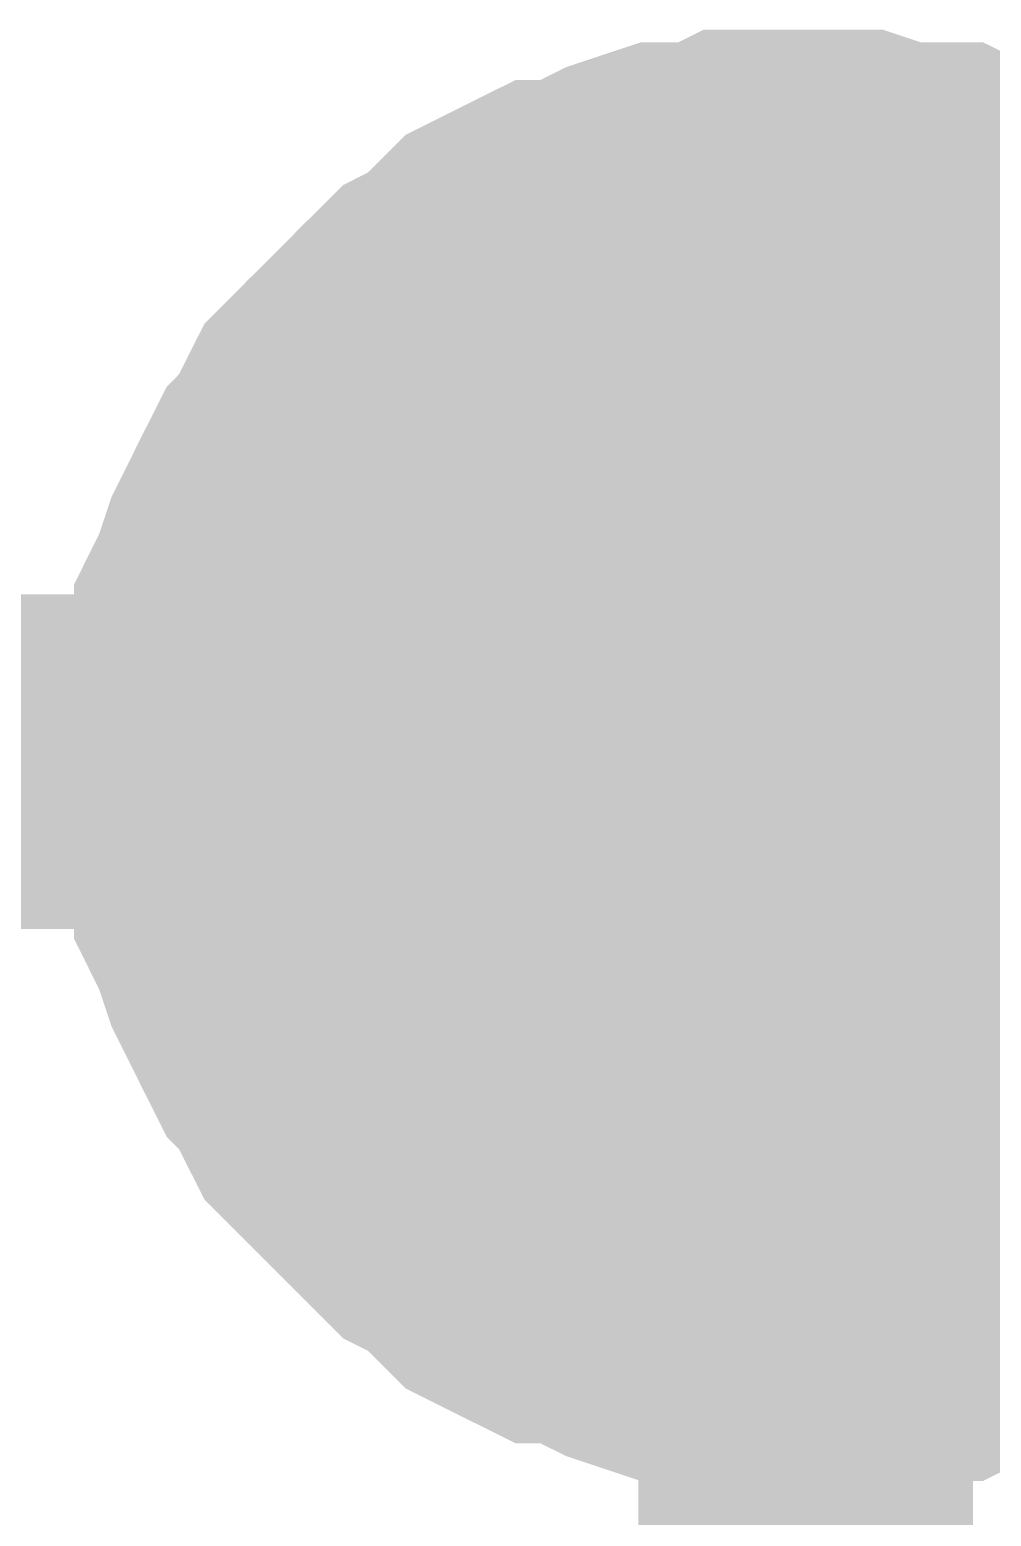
# Model space of a CAD drawing. Header units: inches. Extents: x 0 to 432, y 0 to 280.
# Drawn here: x 154.256 to 155.117, y 207.594 to 208.925 of the extents above; entities that cross this region are included whole.
import ezdxf

# ---------------------------------------------------------------- set-up
doc = ezdxf.new("R2010")
doc.units = ezdxf.units.IN
doc.layers.add('Sheet', color=255, linetype='Continuous')

msp = doc.modelspace()

# ---------------------------------------------------------------- linework, layer by layer
at = {"layer": 'Sheet'}
for points in [[(154.4341, 208.2698, 0.2997, 0.2997, 0), (154.4341, 208.2923, 0.2997, 0.2997, 0), (154.4341, 208.3259, 0.2997, 0.2997, 0), (154.4453, 208.3484, 0.2997, 0.2997, 0), (154.4453, 208.3709, 0.2997, 0.2997, 0), (154.4453, 208.3933, 0.2997, 0.2997, 0), (154.4565, 208.4158, 0.2997, 0.2997, 0), (154.4678, 208.4495, 0.2997, 0.2997, 0), (154.479, 208.4719, 0.2997, 0.2997, 0), (154.4902, 208.4944, 0.2997, 0.2997, 0), (154.5015, 208.5168, 0.2997, 0.2997, 0), (154.5127, 208.5281, 0.2997, 0.2997, 0), (154.5239, 208.5505, 0.2997, 0.2997, 0), (154.5352, 208.573, 0.2997, 0.2997, 0), (154.5576, 208.5955, 0.2997, 0.2997, 0), (154.5689, 208.6067, 0.2997, 0.2997, 0), (154.5913, 208.6291, 0.2997, 0.2997, 0), (154.6025, 208.6404, 0.2997, 0.2997, 0), (154.625, 208.6628, 0.2997, 0.2997, 0), (154.6475, 208.6741, 0.2997, 0.2997, 0), (154.6587, 208.6853, 0.2997, 0.2997, 0), (154.6812, 208.7078, 0.2997, 0.2997, 0), (154.7036, 208.719, 0.2997, 0.2997, 0), (154.7261, 208.7302, 0.2997, 0.2997, 0), (154.7485, 208.7302, 0.2997, 0.2997, 0), (154.771, 208.7414, 0.2997, 0.2997, 0), (154.7935, 208.7527, 0.2997, 0.2997, 0), (154.8272, 208.7639, 0.2997, 0.2997, 0), (154.8496, 208.7639, 0.2997, 0.2997, 0), (154.8721, 208.7639, 0.2997, 0.2997, 0), (154.8945, 208.7751, 0.2997, 0.2997, 0), (154.9282, 208.7751, 0.2997, 0.2997, 0), (154.9507, 208.7751, 0.2997, 0.2997, 0)], [(154.4341, 208.2698, 0.2997, 0.2997, 0), (154.4341, 208.2923, 0.2997, 0.2997, 0), (154.4341, 208.3259, 0.2997, 0.2997, 0), (154.4453, 208.3484, 0.2997, 0.2997, 0), (154.4453, 208.3709, 0.2997, 0.2997, 0), (154.4453, 208.3933, 0.2997, 0.2997, 0), (154.4565, 208.4158, 0.2997, 0.2997, 0), (154.4678, 208.4495, 0.2997, 0.2997, 0), (154.479, 208.4719, 0.2997, 0.2997, 0), (154.4902, 208.4944, 0.2997, 0.2997, 0), (154.5015, 208.5168, 0.2997, 0.2997, 0), (154.5127, 208.5281, 0.2997, 0.2997, 0), (154.5239, 208.5505, 0.2997, 0.2997, 0), (154.5352, 208.573, 0.2997, 0.2997, 0), (154.5576, 208.5955, 0.2997, 0.2997, 0), (154.5689, 208.6067, 0.2997, 0.2997, 0), (154.5913, 208.6291, 0.2997, 0.2997, 0), (154.6025, 208.6404, 0.2997, 0.2997, 0), (154.625, 208.6628, 0.2997, 0.2997, 0), (154.6475, 208.6741, 0.2997, 0.2997, 0), (154.6587, 208.6853, 0.2997, 0.2997, 0), (154.6812, 208.7078, 0.2997, 0.2997, 0), (154.7036, 208.719, 0.2997, 0.2997, 0), (154.7261, 208.7302, 0.2997, 0.2997, 0), (154.7485, 208.7302, 0.2997, 0.2997, 0), (154.771, 208.7414, 0.2997, 0.2997, 0), (154.7935, 208.7527, 0.2997, 0.2997, 0), (154.8272, 208.7639, 0.2997, 0.2997, 0), (154.8496, 208.7639, 0.2997, 0.2997, 0), (154.8721, 208.7639, 0.2997, 0.2997, 0), (154.8945, 208.7751, 0.2997, 0.2997, 0), (154.9282, 208.7751, 0.2997, 0.2997, 0), (154.9507, 208.7751, 0.2997, 0.2997, 0)], [(154.4341, 208.2698, 0.2997, 0.2997, 0), (154.4341, 208.2923, 0.2997, 0.2997, 0), (154.4341, 208.3259, 0.2997, 0.2997, 0), (154.4453, 208.3484, 0.2997, 0.2997, 0), (154.4453, 208.3709, 0.2997, 0.2997, 0), (154.4453, 208.3933, 0.2997, 0.2997, 0), (154.4565, 208.4158, 0.2997, 0.2997, 0), (154.4678, 208.4495, 0.2997, 0.2997, 0), (154.479, 208.4719, 0.2997, 0.2997, 0), (154.4902, 208.4944, 0.2997, 0.2997, 0), (154.5015, 208.5168, 0.2997, 0.2997, 0), (154.5127, 208.5281, 0.2997, 0.2997, 0), (154.5239, 208.5505, 0.2997, 0.2997, 0), (154.5352, 208.573, 0.2997, 0.2997, 0), (154.5576, 208.5955, 0.2997, 0.2997, 0), (154.5689, 208.6067, 0.2997, 0.2997, 0), (154.5913, 208.6291, 0.2997, 0.2997, 0), (154.6025, 208.6404, 0.2997, 0.2997, 0), (154.625, 208.6628, 0.2997, 0.2997, 0), (154.6475, 208.6741, 0.2997, 0.2997, 0), (154.6587, 208.6853, 0.2997, 0.2997, 0), (154.6812, 208.7078, 0.2997, 0.2997, 0), (154.7036, 208.719, 0.2997, 0.2997, 0), (154.7261, 208.7302, 0.2997, 0.2997, 0), (154.7485, 208.7302, 0.2997, 0.2997, 0), (154.771, 208.7414, 0.2997, 0.2997, 0), (154.7935, 208.7527, 0.2997, 0.2997, 0), (154.8272, 208.7639, 0.2997, 0.2997, 0), (154.8496, 208.7639, 0.2997, 0.2997, 0), (154.8721, 208.7639, 0.2997, 0.2997, 0), (154.8945, 208.7751, 0.2997, 0.2997, 0), (154.9282, 208.7751, 0.2997, 0.2997, 0), (154.9507, 208.7751, 0.2997, 0.2997, 0)], [(154.4341, 208.2698, 0.2997, 0.2997, 0), (154.4341, 208.2923, 0.2997, 0.2997, 0), (154.4341, 208.3259, 0.2997, 0.2997, 0), (154.4453, 208.3484, 0.2997, 0.2997, 0), (154.4453, 208.3709, 0.2997, 0.2997, 0), (154.4453, 208.3933, 0.2997, 0.2997, 0), (154.4565, 208.4158, 0.2997, 0.2997, 0), (154.4678, 208.4495, 0.2997, 0.2997, 0), (154.479, 208.4719, 0.2997, 0.2997, 0), (154.4902, 208.4944, 0.2997, 0.2997, 0), (154.5015, 208.5168, 0.2997, 0.2997, 0), (154.5127, 208.5281, 0.2997, 0.2997, 0), (154.5239, 208.5505, 0.2997, 0.2997, 0), (154.5352, 208.573, 0.2997, 0.2997, 0), (154.5576, 208.5955, 0.2997, 0.2997, 0), (154.5689, 208.6067, 0.2997, 0.2997, 0), (154.5913, 208.6291, 0.2997, 0.2997, 0), (154.6025, 208.6404, 0.2997, 0.2997, 0), (154.625, 208.6628, 0.2997, 0.2997, 0), (154.6475, 208.6741, 0.2997, 0.2997, 0), (154.6587, 208.6853, 0.2997, 0.2997, 0), (154.6812, 208.7078, 0.2997, 0.2997, 0), (154.7036, 208.719, 0.2997, 0.2997, 0), (154.7261, 208.7302, 0.2997, 0.2997, 0), (154.7485, 208.7302, 0.2997, 0.2997, 0), (154.771, 208.7414, 0.2997, 0.2997, 0), (154.7935, 208.7527, 0.2997, 0.2997, 0), (154.8272, 208.7639, 0.2997, 0.2997, 0), (154.8496, 208.7639, 0.2997, 0.2997, 0), (154.8721, 208.7639, 0.2997, 0.2997, 0), (154.8945, 208.7751, 0.2997, 0.2997, 0), (154.9282, 208.7751, 0.2997, 0.2997, 0), (154.9507, 208.7751, 0.2997, 0.2997, 0)], [(154.9507, 208.7751, 0.2997, 0.2997, 0), (154.9507, 208.7751, 0.2997, 0.2997, 0)], [(154.9507, 208.7751, 0.2997, 0.2997, 0), (154.9732, 208.7751, 0.2997, 0.2997, 0), (154.9956, 208.7751, 0.2997, 0.2997, 0), (155.0293, 208.7639, 0.2997, 0.2997, 0), (155.0518, 208.7639, 0.2997, 0.2997, 0), (155.0742, 208.7639, 0.2997, 0.2997, 0), (155.0967, 208.7527, 0.2997, 0.2997, 0), (155.1192, 208.7414, 0.2997, 0.2997, 0), (155.1416, 208.7302, 0.2997, 0.2997, 0), (155.1641, 208.7302, 0.2997, 0.2997, 0), (155.1865, 208.719, 0.2997, 0.2997, 0), (155.209, 208.7078, 0.2997, 0.2997, 0), (155.2315, 208.6853, 0.2997, 0.2997, 0), (155.2539, 208.6741, 0.2997, 0.2997, 0), (155.2652, 208.6628, 0.2997, 0.2997, 0), (155.2876, 208.6404, 0.2997, 0.2997, 0)], [(154.9507, 208.7751, 0.2997, 0.2997, 0), (154.9507, 208.7751, 0.2997, 0.2997, 0)], [(154.9507, 208.7751, 0.2997, 0.2997, 0), (154.9732, 208.7751, 0.2997, 0.2997, 0), (154.9956, 208.7751, 0.2997, 0.2997, 0), (155.0293, 208.7639, 0.2997, 0.2997, 0), (155.0518, 208.7639, 0.2997, 0.2997, 0), (155.0742, 208.7639, 0.2997, 0.2997, 0), (155.0967, 208.7527, 0.2997, 0.2997, 0), (155.1192, 208.7414, 0.2997, 0.2997, 0), (155.1416, 208.7302, 0.2997, 0.2997, 0), (155.1641, 208.7302, 0.2997, 0.2997, 0), (155.1865, 208.719, 0.2997, 0.2997, 0), (155.209, 208.7078, 0.2997, 0.2997, 0), (155.2315, 208.6853, 0.2997, 0.2997, 0), (155.2539, 208.6741, 0.2997, 0.2997, 0), (155.2652, 208.6628, 0.2997, 0.2997, 0), (155.2876, 208.6404, 0.2997, 0.2997, 0)], [(154.9507, 208.7751, 0.2997, 0.2997, 0), (154.9507, 208.7751, 0.2997, 0.2997, 0)], [(154.9507, 208.7751, 0.2997, 0.2997, 0), (154.9732, 208.7751, 0.2997, 0.2997, 0), (154.9956, 208.7751, 0.2997, 0.2997, 0), (155.0293, 208.7639, 0.2997, 0.2997, 0), (155.0518, 208.7639, 0.2997, 0.2997, 0), (155.0742, 208.7639, 0.2997, 0.2997, 0), (155.0967, 208.7527, 0.2997, 0.2997, 0), (155.1192, 208.7414, 0.2997, 0.2997, 0), (155.1416, 208.7302, 0.2997, 0.2997, 0), (155.1641, 208.7302, 0.2997, 0.2997, 0), (155.1865, 208.719, 0.2997, 0.2997, 0), (155.209, 208.7078, 0.2997, 0.2997, 0), (155.2315, 208.6853, 0.2997, 0.2997, 0), (155.2539, 208.6741, 0.2997, 0.2997, 0), (155.2652, 208.6628, 0.2997, 0.2997, 0), (155.2876, 208.6404, 0.2997, 0.2997, 0)], [(154.9507, 208.7751, 0.2997, 0.2997, 0), (154.9507, 208.7751, 0.2997, 0.2997, 0)], [(154.9507, 208.7751, 0.2997, 0.2997, 0), (154.9732, 208.7751, 0.2997, 0.2997, 0), (154.9956, 208.7751, 0.2997, 0.2997, 0), (155.0293, 208.7639, 0.2997, 0.2997, 0), (155.0518, 208.7639, 0.2997, 0.2997, 0), (155.0742, 208.7639, 0.2997, 0.2997, 0), (155.0967, 208.7527, 0.2997, 0.2997, 0), (155.1192, 208.7414, 0.2997, 0.2997, 0), (155.1416, 208.7302, 0.2997, 0.2997, 0), (155.1641, 208.7302, 0.2997, 0.2997, 0), (155.1865, 208.719, 0.2997, 0.2997, 0), (155.209, 208.7078, 0.2997, 0.2997, 0), (155.2315, 208.6853, 0.2997, 0.2997, 0), (155.2539, 208.6741, 0.2997, 0.2997, 0), (155.2652, 208.6628, 0.2997, 0.2997, 0), (155.2876, 208.6404, 0.2997, 0.2997, 0)], [(154.4341, 208.2698, 0.0991, 0.0991, 0), (154.4341, 208.2923, 0.0991, 0.0991, 0), (154.4341, 208.3259, 0.0991, 0.0991, 0), (154.4453, 208.3484, 0.0991, 0.0991, 0), (154.4453, 208.3709, 0.0991, 0.0991, 0), (154.4453, 208.3933, 0.0991, 0.0991, 0), (154.4565, 208.4158, 0.0991, 0.0991, 0), (154.4678, 208.4495, 0.0991, 0.0991, 0), (154.479, 208.4719, 0.0991, 0.0991, 0), (154.4902, 208.4944, 0.0991, 0.0991, 0), (154.5015, 208.5168, 0.0991, 0.0991, 0), (154.5127, 208.5281, 0.0991, 0.0991, 0), (154.5239, 208.5505, 0.0991, 0.0991, 0), (154.5352, 208.573, 0.0991, 0.0991, 0), (154.5576, 208.5955, 0.0991, 0.0991, 0), (154.5689, 208.6067, 0.0991, 0.0991, 0), (154.5913, 208.6291, 0.0991, 0.0991, 0), (154.6025, 208.6404, 0.0991, 0.0991, 0), (154.625, 208.6628, 0.0991, 0.0991, 0), (154.6475, 208.6741, 0.0991, 0.0991, 0), (154.6587, 208.6853, 0.0991, 0.0991, 0), (154.6812, 208.7078, 0.0991, 0.0991, 0), (154.7036, 208.719, 0.0991, 0.0991, 0), (154.7261, 208.7302, 0.0991, 0.0991, 0), (154.7485, 208.7302, 0.0991, 0.0991, 0), (154.771, 208.7414, 0.0991, 0.0991, 0), (154.7935, 208.7527, 0.0991, 0.0991, 0), (154.8272, 208.7639, 0.0991, 0.0991, 0), (154.8496, 208.7639, 0.0991, 0.0991, 0), (154.8721, 208.7639, 0.0991, 0.0991, 0), (154.8945, 208.7751, 0.0991, 0.0991, 0), (154.9282, 208.7751, 0.0991, 0.0991, 0), (154.9507, 208.7751, 0.0991, 0.0991, 0)], [(154.4341, 208.2698, 0.0991, 0.0991, 0), (154.4341, 208.2923, 0.0991, 0.0991, 0), (154.4341, 208.3259, 0.0991, 0.0991, 0), (154.4453, 208.3484, 0.0991, 0.0991, 0), (154.4453, 208.3709, 0.0991, 0.0991, 0), (154.4453, 208.3933, 0.0991, 0.0991, 0), (154.4565, 208.4158, 0.0991, 0.0991, 0), (154.4678, 208.4495, 0.0991, 0.0991, 0), (154.479, 208.4719, 0.0991, 0.0991, 0), (154.4902, 208.4944, 0.0991, 0.0991, 0), (154.5015, 208.5168, 0.0991, 0.0991, 0), (154.5127, 208.5281, 0.0991, 0.0991, 0), (154.5239, 208.5505, 0.0991, 0.0991, 0), (154.5352, 208.573, 0.0991, 0.0991, 0), (154.5576, 208.5955, 0.0991, 0.0991, 0), (154.5689, 208.6067, 0.0991, 0.0991, 0), (154.5913, 208.6291, 0.0991, 0.0991, 0), (154.6025, 208.6404, 0.0991, 0.0991, 0), (154.625, 208.6628, 0.0991, 0.0991, 0), (154.6475, 208.6741, 0.0991, 0.0991, 0), (154.6587, 208.6853, 0.0991, 0.0991, 0), (154.6812, 208.7078, 0.0991, 0.0991, 0), (154.7036, 208.719, 0.0991, 0.0991, 0), (154.7261, 208.7302, 0.0991, 0.0991, 0), (154.7485, 208.7302, 0.0991, 0.0991, 0), (154.771, 208.7414, 0.0991, 0.0991, 0), (154.7935, 208.7527, 0.0991, 0.0991, 0), (154.8272, 208.7639, 0.0991, 0.0991, 0), (154.8496, 208.7639, 0.0991, 0.0991, 0), (154.8721, 208.7639, 0.0991, 0.0991, 0), (154.8945, 208.7751, 0.0991, 0.0991, 0), (154.9282, 208.7751, 0.0991, 0.0991, 0), (154.9507, 208.7751, 0.0991, 0.0991, 0)], [(154.4341, 208.2698, 0.0991, 0.0991, 0), (154.4341, 208.2923, 0.0991, 0.0991, 0), (154.4341, 208.3259, 0.0991, 0.0991, 0), (154.4453, 208.3484, 0.0991, 0.0991, 0), (154.4453, 208.3709, 0.0991, 0.0991, 0), (154.4453, 208.3933, 0.0991, 0.0991, 0), (154.4565, 208.4158, 0.0991, 0.0991, 0), (154.4678, 208.4495, 0.0991, 0.0991, 0), (154.479, 208.4719, 0.0991, 0.0991, 0), (154.4902, 208.4944, 0.0991, 0.0991, 0), (154.5015, 208.5168, 0.0991, 0.0991, 0), (154.5127, 208.5281, 0.0991, 0.0991, 0), (154.5239, 208.5505, 0.0991, 0.0991, 0), (154.5352, 208.573, 0.0991, 0.0991, 0), (154.5576, 208.5955, 0.0991, 0.0991, 0), (154.5689, 208.6067, 0.0991, 0.0991, 0), (154.5913, 208.6291, 0.0991, 0.0991, 0), (154.6025, 208.6404, 0.0991, 0.0991, 0), (154.625, 208.6628, 0.0991, 0.0991, 0), (154.6475, 208.6741, 0.0991, 0.0991, 0), (154.6587, 208.6853, 0.0991, 0.0991, 0), (154.6812, 208.7078, 0.0991, 0.0991, 0), (154.7036, 208.719, 0.0991, 0.0991, 0), (154.7261, 208.7302, 0.0991, 0.0991, 0), (154.7485, 208.7302, 0.0991, 0.0991, 0), (154.771, 208.7414, 0.0991, 0.0991, 0), (154.7935, 208.7527, 0.0991, 0.0991, 0), (154.8272, 208.7639, 0.0991, 0.0991, 0), (154.8496, 208.7639, 0.0991, 0.0991, 0), (154.8721, 208.7639, 0.0991, 0.0991, 0), (154.8945, 208.7751, 0.0991, 0.0991, 0), (154.9282, 208.7751, 0.0991, 0.0991, 0), (154.9507, 208.7751, 0.0991, 0.0991, 0)], [(154.4341, 208.2698, 0.0991, 0.0991, 0), (154.4341, 208.2923, 0.0991, 0.0991, 0), (154.4341, 208.3259, 0.0991, 0.0991, 0), (154.4453, 208.3484, 0.0991, 0.0991, 0), (154.4453, 208.3709, 0.0991, 0.0991, 0), (154.4453, 208.3933, 0.0991, 0.0991, 0), (154.4565, 208.4158, 0.0991, 0.0991, 0), (154.4678, 208.4495, 0.0991, 0.0991, 0), (154.479, 208.4719, 0.0991, 0.0991, 0), (154.4902, 208.4944, 0.0991, 0.0991, 0), (154.5015, 208.5168, 0.0991, 0.0991, 0), (154.5127, 208.5281, 0.0991, 0.0991, 0), (154.5239, 208.5505, 0.0991, 0.0991, 0), (154.5352, 208.573, 0.0991, 0.0991, 0), (154.5576, 208.5955, 0.0991, 0.0991, 0), (154.5689, 208.6067, 0.0991, 0.0991, 0), (154.5913, 208.6291, 0.0991, 0.0991, 0), (154.6025, 208.6404, 0.0991, 0.0991, 0), (154.625, 208.6628, 0.0991, 0.0991, 0), (154.6475, 208.6741, 0.0991, 0.0991, 0), (154.6587, 208.6853, 0.0991, 0.0991, 0), (154.6812, 208.7078, 0.0991, 0.0991, 0), (154.7036, 208.719, 0.0991, 0.0991, 0), (154.7261, 208.7302, 0.0991, 0.0991, 0), (154.7485, 208.7302, 0.0991, 0.0991, 0), (154.771, 208.7414, 0.0991, 0.0991, 0), (154.7935, 208.7527, 0.0991, 0.0991, 0), (154.8272, 208.7639, 0.0991, 0.0991, 0), (154.8496, 208.7639, 0.0991, 0.0991, 0), (154.8721, 208.7639, 0.0991, 0.0991, 0), (154.8945, 208.7751, 0.0991, 0.0991, 0), (154.9282, 208.7751, 0.0991, 0.0991, 0), (154.9507, 208.7751, 0.0991, 0.0991, 0)], [(154.9507, 208.7751, 0.0991, 0.0991, 0), (154.9507, 208.7751, 0.0991, 0.0991, 0)], [(154.9507, 208.7751, 0.0991, 0.0991, 0), (154.9732, 208.7751, 0.0991, 0.0991, 0), (154.9956, 208.7751, 0.0991, 0.0991, 0), (155.0293, 208.7639, 0.0991, 0.0991, 0), (155.0518, 208.7639, 0.0991, 0.0991, 0), (155.0742, 208.7639, 0.0991, 0.0991, 0), (155.0967, 208.7527, 0.0991, 0.0991, 0), (155.1192, 208.7414, 0.0991, 0.0991, 0), (155.1416, 208.7302, 0.0991, 0.0991, 0), (155.1641, 208.7302, 0.0991, 0.0991, 0), (155.1865, 208.719, 0.0991, 0.0991, 0)], [(154.9507, 208.7751, 0.0991, 0.0991, 0), (154.9507, 208.7751, 0.0991, 0.0991, 0)], [(154.9507, 208.7751, 0.0991, 0.0991, 0), (154.9732, 208.7751, 0.0991, 0.0991, 0), (154.9956, 208.7751, 0.0991, 0.0991, 0), (155.0293, 208.7639, 0.0991, 0.0991, 0), (155.0518, 208.7639, 0.0991, 0.0991, 0), (155.0742, 208.7639, 0.0991, 0.0991, 0), (155.0967, 208.7527, 0.0991, 0.0991, 0), (155.1192, 208.7414, 0.0991, 0.0991, 0), (155.1416, 208.7302, 0.0991, 0.0991, 0), (155.1641, 208.7302, 0.0991, 0.0991, 0), (155.1865, 208.719, 0.0991, 0.0991, 0)], [(154.9507, 208.7751, 0.0991, 0.0991, 0), (154.9507, 208.7751, 0.0991, 0.0991, 0)], [(154.9507, 208.7751, 0.0991, 0.0991, 0), (154.9732, 208.7751, 0.0991, 0.0991, 0), (154.9956, 208.7751, 0.0991, 0.0991, 0), (155.0293, 208.7639, 0.0991, 0.0991, 0), (155.0518, 208.7639, 0.0991, 0.0991, 0), (155.0742, 208.7639, 0.0991, 0.0991, 0), (155.0967, 208.7527, 0.0991, 0.0991, 0), (155.1192, 208.7414, 0.0991, 0.0991, 0), (155.1416, 208.7302, 0.0991, 0.0991, 0), (155.1641, 208.7302, 0.0991, 0.0991, 0), (155.1865, 208.719, 0.0991, 0.0991, 0)], [(154.9507, 208.7751, 0.0991, 0.0991, 0), (154.9507, 208.7751, 0.0991, 0.0991, 0)], [(154.9507, 208.7751, 0.0991, 0.0991, 0), (154.9732, 208.7751, 0.0991, 0.0991, 0), (154.9956, 208.7751, 0.0991, 0.0991, 0), (155.0293, 208.7639, 0.0991, 0.0991, 0), (155.0518, 208.7639, 0.0991, 0.0991, 0), (155.0742, 208.7639, 0.0991, 0.0991, 0), (155.0967, 208.7527, 0.0991, 0.0991, 0), (155.1192, 208.7414, 0.0991, 0.0991, 0), (155.1416, 208.7302, 0.0991, 0.0991, 0), (155.1641, 208.7302, 0.0991, 0.0991, 0), (155.1865, 208.719, 0.0991, 0.0991, 0)], [(96.5283, 208.2698, 0.2997, 0.2997, 0), (111.7685, 208.2698, 0.2997, 0.2997, 0), (154.9507, 208.2698, 0.2997, 0.2997, 0), (167.6415, 208.2698, 0.2997, 0.2997, 0), (248.9296, 208.2698, 0.2997, 0.2997, 0), (297.1882, 208.2698, 0.2997, 0.2997, 0), (297.1882, 193.0308, 0.2997, 0.2997, 0)], [(154.9507, 207.7644, 0.2997, 0.2997, 0), (154.9282, 207.7644, 0.2997, 0.2997, 0), (154.8945, 207.7644, 0.2997, 0.2997, 0), (154.8721, 207.7757, 0.2997, 0.2997, 0), (154.8496, 207.7757, 0.2997, 0.2997, 0), (154.8272, 207.7757, 0.2997, 0.2997, 0), (154.7935, 207.7869, 0.2997, 0.2997, 0), (154.771, 207.7981, 0.2997, 0.2997, 0), (154.7485, 207.8094, 0.2997, 0.2997, 0), (154.7261, 207.8094, 0.2997, 0.2997, 0), (154.7036, 207.8206, 0.2997, 0.2997, 0), (154.6812, 207.8318, 0.2997, 0.2997, 0), (154.6587, 207.8543, 0.2997, 0.2997, 0), (154.6475, 207.8655, 0.2997, 0.2997, 0), (154.625, 207.8767, 0.2997, 0.2997, 0), (154.6025, 207.8992, 0.2997, 0.2997, 0), (154.5913, 207.9104, 0.2997, 0.2997, 0), (154.5689, 207.9329, 0.2997, 0.2997, 0), (154.5576, 207.9441, 0.2997, 0.2997, 0), (154.5352, 207.9666, 0.2997, 0.2997, 0), (154.5239, 207.989, 0.2997, 0.2997, 0), (154.5127, 208.0115, 0.2997, 0.2997, 0), (154.5015, 208.0227, 0.2997, 0.2997, 0), (154.4902, 208.0452, 0.2997, 0.2997, 0), (154.479, 208.0677, 0.2997, 0.2997, 0), (154.4678, 208.0901, 0.2997, 0.2997, 0), (154.4565, 208.1238, 0.2997, 0.2997, 0), (154.4453, 208.1463, 0.2997, 0.2997, 0), (154.4453, 208.1687, 0.2997, 0.2997, 0), (154.4453, 208.1912, 0.2997, 0.2997, 0), (154.4341, 208.2136, 0.2997, 0.2997, 0), (154.4341, 208.2473, 0.2997, 0.2997, 0), (154.4341, 208.2698, 0.2997, 0.2997, 0)], [(154.4341, 208.2698, 0.2997, 0.2997, 0), (154.4341, 208.2698, 0.2997, 0.2997, 0)], [(154.9507, 207.7644, 0.2997, 0.2997, 0), (154.9282, 207.7644, 0.2997, 0.2997, 0), (154.8945, 207.7644, 0.2997, 0.2997, 0), (154.8721, 207.7757, 0.2997, 0.2997, 0), (154.8496, 207.7757, 0.2997, 0.2997, 0), (154.8272, 207.7757, 0.2997, 0.2997, 0), (154.7935, 207.7869, 0.2997, 0.2997, 0), (154.771, 207.7981, 0.2997, 0.2997, 0), (154.7485, 207.8094, 0.2997, 0.2997, 0), (154.7261, 207.8094, 0.2997, 0.2997, 0), (154.7036, 207.8206, 0.2997, 0.2997, 0), (154.6812, 207.8318, 0.2997, 0.2997, 0), (154.6587, 207.8543, 0.2997, 0.2997, 0), (154.6475, 207.8655, 0.2997, 0.2997, 0), (154.625, 207.8767, 0.2997, 0.2997, 0), (154.6025, 207.8992, 0.2997, 0.2997, 0), (154.5913, 207.9104, 0.2997, 0.2997, 0), (154.5689, 207.9329, 0.2997, 0.2997, 0), (154.5576, 207.9441, 0.2997, 0.2997, 0), (154.5352, 207.9666, 0.2997, 0.2997, 0), (154.5239, 207.989, 0.2997, 0.2997, 0), (154.5127, 208.0115, 0.2997, 0.2997, 0), (154.5015, 208.0227, 0.2997, 0.2997, 0), (154.4902, 208.0452, 0.2997, 0.2997, 0), (154.479, 208.0677, 0.2997, 0.2997, 0), (154.4678, 208.0901, 0.2997, 0.2997, 0), (154.4565, 208.1238, 0.2997, 0.2997, 0), (154.4453, 208.1463, 0.2997, 0.2997, 0), (154.4453, 208.1687, 0.2997, 0.2997, 0), (154.4453, 208.1912, 0.2997, 0.2997, 0), (154.4341, 208.2136, 0.2997, 0.2997, 0), (154.4341, 208.2473, 0.2997, 0.2997, 0), (154.4341, 208.2698, 0.2997, 0.2997, 0)], [(154.4341, 208.2698, 0.2997, 0.2997, 0), (154.4341, 208.2698, 0.2997, 0.2997, 0)], [(154.9507, 207.7644, 0.2997, 0.2997, 0), (154.9282, 207.7644, 0.2997, 0.2997, 0), (154.8945, 207.7644, 0.2997, 0.2997, 0), (154.8721, 207.7757, 0.2997, 0.2997, 0), (154.8496, 207.7757, 0.2997, 0.2997, 0), (154.8272, 207.7757, 0.2997, 0.2997, 0), (154.7935, 207.7869, 0.2997, 0.2997, 0), (154.771, 207.7981, 0.2997, 0.2997, 0), (154.7485, 207.8094, 0.2997, 0.2997, 0), (154.7261, 207.8094, 0.2997, 0.2997, 0), (154.7036, 207.8206, 0.2997, 0.2997, 0), (154.6812, 207.8318, 0.2997, 0.2997, 0), (154.6587, 207.8543, 0.2997, 0.2997, 0), (154.6475, 207.8655, 0.2997, 0.2997, 0), (154.625, 207.8767, 0.2997, 0.2997, 0), (154.6025, 207.8992, 0.2997, 0.2997, 0), (154.5913, 207.9104, 0.2997, 0.2997, 0), (154.5689, 207.9329, 0.2997, 0.2997, 0), (154.5576, 207.9441, 0.2997, 0.2997, 0), (154.5352, 207.9666, 0.2997, 0.2997, 0), (154.5239, 207.989, 0.2997, 0.2997, 0), (154.5127, 208.0115, 0.2997, 0.2997, 0), (154.5015, 208.0227, 0.2997, 0.2997, 0), (154.4902, 208.0452, 0.2997, 0.2997, 0), (154.479, 208.0677, 0.2997, 0.2997, 0), (154.4678, 208.0901, 0.2997, 0.2997, 0), (154.4565, 208.1238, 0.2997, 0.2997, 0), (154.4453, 208.1463, 0.2997, 0.2997, 0), (154.4453, 208.1687, 0.2997, 0.2997, 0), (154.4453, 208.1912, 0.2997, 0.2997, 0), (154.4341, 208.2136, 0.2997, 0.2997, 0), (154.4341, 208.2473, 0.2997, 0.2997, 0), (154.4341, 208.2698, 0.2997, 0.2997, 0)], [(154.4341, 208.2698, 0.2997, 0.2997, 0), (154.4341, 208.2698, 0.2997, 0.2997, 0)], [(154.9507, 207.7644, 0.2997, 0.2997, 0), (154.9282, 207.7644, 0.2997, 0.2997, 0), (154.8945, 207.7644, 0.2997, 0.2997, 0), (154.8721, 207.7757, 0.2997, 0.2997, 0), (154.8496, 207.7757, 0.2997, 0.2997, 0), (154.8272, 207.7757, 0.2997, 0.2997, 0), (154.7935, 207.7869, 0.2997, 0.2997, 0), (154.771, 207.7981, 0.2997, 0.2997, 0), (154.7485, 207.8094, 0.2997, 0.2997, 0), (154.7261, 207.8094, 0.2997, 0.2997, 0), (154.7036, 207.8206, 0.2997, 0.2997, 0), (154.6812, 207.8318, 0.2997, 0.2997, 0), (154.6587, 207.8543, 0.2997, 0.2997, 0), (154.6475, 207.8655, 0.2997, 0.2997, 0), (154.625, 207.8767, 0.2997, 0.2997, 0), (154.6025, 207.8992, 0.2997, 0.2997, 0), (154.5913, 207.9104, 0.2997, 0.2997, 0), (154.5689, 207.9329, 0.2997, 0.2997, 0), (154.5576, 207.9441, 0.2997, 0.2997, 0), (154.5352, 207.9666, 0.2997, 0.2997, 0), (154.5239, 207.989, 0.2997, 0.2997, 0), (154.5127, 208.0115, 0.2997, 0.2997, 0), (154.5015, 208.0227, 0.2997, 0.2997, 0), (154.4902, 208.0452, 0.2997, 0.2997, 0), (154.479, 208.0677, 0.2997, 0.2997, 0), (154.4678, 208.0901, 0.2997, 0.2997, 0), (154.4565, 208.1238, 0.2997, 0.2997, 0), (154.4453, 208.1463, 0.2997, 0.2997, 0), (154.4453, 208.1687, 0.2997, 0.2997, 0), (154.4453, 208.1912, 0.2997, 0.2997, 0), (154.4341, 208.2136, 0.2997, 0.2997, 0), (154.4341, 208.2473, 0.2997, 0.2997, 0), (154.4341, 208.2698, 0.2997, 0.2997, 0)], [(154.4341, 208.2698, 0.2997, 0.2997, 0), (154.4341, 208.2698, 0.2997, 0.2997, 0)], [(154.9507, 208.2698, 0.2997, 0.2997, 0), (154.9507, 195.5688, 0.2997, 0.2997, 0)], [(154.9507, 207.7644, 0.0991, 0.0991, 0), (154.9282, 207.7644, 0.0991, 0.0991, 0), (154.8945, 207.7644, 0.0991, 0.0991, 0), (154.8721, 207.7757, 0.0991, 0.0991, 0), (154.8496, 207.7757, 0.0991, 0.0991, 0), (154.8272, 207.7757, 0.0991, 0.0991, 0), (154.7935, 207.7869, 0.0991, 0.0991, 0), (154.771, 207.7981, 0.0991, 0.0991, 0), (154.7485, 207.8094, 0.0991, 0.0991, 0), (154.7261, 207.8094, 0.0991, 0.0991, 0), (154.7036, 207.8206, 0.0991, 0.0991, 0), (154.6812, 207.8318, 0.0991, 0.0991, 0), (154.6587, 207.8543, 0.0991, 0.0991, 0), (154.6475, 207.8655, 0.0991, 0.0991, 0), (154.625, 207.8767, 0.0991, 0.0991, 0), (154.6025, 207.8992, 0.0991, 0.0991, 0), (154.5913, 207.9104, 0.0991, 0.0991, 0), (154.5689, 207.9329, 0.0991, 0.0991, 0), (154.5576, 207.9441, 0.0991, 0.0991, 0), (154.5352, 207.9666, 0.0991, 0.0991, 0), (154.5239, 207.989, 0.0991, 0.0991, 0), (154.5127, 208.0115, 0.0991, 0.0991, 0), (154.5015, 208.0227, 0.0991, 0.0991, 0), (154.4902, 208.0452, 0.0991, 0.0991, 0), (154.479, 208.0677, 0.0991, 0.0991, 0), (154.4678, 208.0901, 0.0991, 0.0991, 0), (154.4565, 208.1238, 0.0991, 0.0991, 0), (154.4453, 208.1463, 0.0991, 0.0991, 0), (154.4453, 208.1687, 0.0991, 0.0991, 0), (154.4453, 208.1912, 0.0991, 0.0991, 0), (154.4341, 208.2136, 0.0991, 0.0991, 0), (154.4341, 208.2473, 0.0991, 0.0991, 0), (154.4341, 208.2698, 0.0991, 0.0991, 0)], [(154.4341, 208.2698, 0.0991, 0.0991, 0), (154.4341, 208.2698, 0.0991, 0.0991, 0)], [(154.9507, 207.7644, 0.0991, 0.0991, 0), (154.9282, 207.7644, 0.0991, 0.0991, 0), (154.8945, 207.7644, 0.0991, 0.0991, 0), (154.8721, 207.7757, 0.0991, 0.0991, 0), (154.8496, 207.7757, 0.0991, 0.0991, 0), (154.8272, 207.7757, 0.0991, 0.0991, 0), (154.7935, 207.7869, 0.0991, 0.0991, 0), (154.771, 207.7981, 0.0991, 0.0991, 0), (154.7485, 207.8094, 0.0991, 0.0991, 0), (154.7261, 207.8094, 0.0991, 0.0991, 0), (154.7036, 207.8206, 0.0991, 0.0991, 0), (154.6812, 207.8318, 0.0991, 0.0991, 0), (154.6587, 207.8543, 0.0991, 0.0991, 0), (154.6475, 207.8655, 0.0991, 0.0991, 0), (154.625, 207.8767, 0.0991, 0.0991, 0), (154.6025, 207.8992, 0.0991, 0.0991, 0), (154.5913, 207.9104, 0.0991, 0.0991, 0), (154.5689, 207.9329, 0.0991, 0.0991, 0), (154.5576, 207.9441, 0.0991, 0.0991, 0), (154.5352, 207.9666, 0.0991, 0.0991, 0), (154.5239, 207.989, 0.0991, 0.0991, 0), (154.5127, 208.0115, 0.0991, 0.0991, 0), (154.5015, 208.0227, 0.0991, 0.0991, 0), (154.4902, 208.0452, 0.0991, 0.0991, 0), (154.479, 208.0677, 0.0991, 0.0991, 0), (154.4678, 208.0901, 0.0991, 0.0991, 0), (154.4565, 208.1238, 0.0991, 0.0991, 0), (154.4453, 208.1463, 0.0991, 0.0991, 0), (154.4453, 208.1687, 0.0991, 0.0991, 0), (154.4453, 208.1912, 0.0991, 0.0991, 0), (154.4341, 208.2136, 0.0991, 0.0991, 0), (154.4341, 208.2473, 0.0991, 0.0991, 0), (154.4341, 208.2698, 0.0991, 0.0991, 0)], [(154.4341, 208.2698, 0.0991, 0.0991, 0), (154.4341, 208.2698, 0.0991, 0.0991, 0)], [(154.9507, 207.7644, 0.0991, 0.0991, 0), (154.9282, 207.7644, 0.0991, 0.0991, 0), (154.8945, 207.7644, 0.0991, 0.0991, 0), (154.8721, 207.7757, 0.0991, 0.0991, 0), (154.8496, 207.7757, 0.0991, 0.0991, 0), (154.8272, 207.7757, 0.0991, 0.0991, 0), (154.7935, 207.7869, 0.0991, 0.0991, 0), (154.771, 207.7981, 0.0991, 0.0991, 0), (154.7485, 207.8094, 0.0991, 0.0991, 0), (154.7261, 207.8094, 0.0991, 0.0991, 0), (154.7036, 207.8206, 0.0991, 0.0991, 0), (154.6812, 207.8318, 0.0991, 0.0991, 0), (154.6587, 207.8543, 0.0991, 0.0991, 0), (154.6475, 207.8655, 0.0991, 0.0991, 0), (154.625, 207.8767, 0.0991, 0.0991, 0), (154.6025, 207.8992, 0.0991, 0.0991, 0), (154.5913, 207.9104, 0.0991, 0.0991, 0), (154.5689, 207.9329, 0.0991, 0.0991, 0), (154.5576, 207.9441, 0.0991, 0.0991, 0), (154.5352, 207.9666, 0.0991, 0.0991, 0), (154.5239, 207.989, 0.0991, 0.0991, 0), (154.5127, 208.0115, 0.0991, 0.0991, 0), (154.5015, 208.0227, 0.0991, 0.0991, 0), (154.4902, 208.0452, 0.0991, 0.0991, 0), (154.479, 208.0677, 0.0991, 0.0991, 0), (154.4678, 208.0901, 0.0991, 0.0991, 0), (154.4565, 208.1238, 0.0991, 0.0991, 0), (154.4453, 208.1463, 0.0991, 0.0991, 0), (154.4453, 208.1687, 0.0991, 0.0991, 0), (154.4453, 208.1912, 0.0991, 0.0991, 0), (154.4341, 208.2136, 0.0991, 0.0991, 0), (154.4341, 208.2473, 0.0991, 0.0991, 0), (154.4341, 208.2698, 0.0991, 0.0991, 0)], [(154.4341, 208.2698, 0.0991, 0.0991, 0), (154.4341, 208.2698, 0.0991, 0.0991, 0)], [(154.9507, 207.7644, 0.0991, 0.0991, 0), (154.9282, 207.7644, 0.0991, 0.0991, 0), (154.8945, 207.7644, 0.0991, 0.0991, 0), (154.8721, 207.7757, 0.0991, 0.0991, 0), (154.8496, 207.7757, 0.0991, 0.0991, 0), (154.8272, 207.7757, 0.0991, 0.0991, 0), (154.7935, 207.7869, 0.0991, 0.0991, 0), (154.771, 207.7981, 0.0991, 0.0991, 0), (154.7485, 207.8094, 0.0991, 0.0991, 0), (154.7261, 207.8094, 0.0991, 0.0991, 0), (154.7036, 207.8206, 0.0991, 0.0991, 0), (154.6812, 207.8318, 0.0991, 0.0991, 0), (154.6587, 207.8543, 0.0991, 0.0991, 0), (154.6475, 207.8655, 0.0991, 0.0991, 0), (154.625, 207.8767, 0.0991, 0.0991, 0), (154.6025, 207.8992, 0.0991, 0.0991, 0), (154.5913, 207.9104, 0.0991, 0.0991, 0), (154.5689, 207.9329, 0.0991, 0.0991, 0), (154.5576, 207.9441, 0.0991, 0.0991, 0), (154.5352, 207.9666, 0.0991, 0.0991, 0), (154.5239, 207.989, 0.0991, 0.0991, 0), (154.5127, 208.0115, 0.0991, 0.0991, 0), (154.5015, 208.0227, 0.0991, 0.0991, 0), (154.4902, 208.0452, 0.0991, 0.0991, 0), (154.479, 208.0677, 0.0991, 0.0991, 0), (154.4678, 208.0901, 0.0991, 0.0991, 0), (154.4565, 208.1238, 0.0991, 0.0991, 0), (154.4453, 208.1463, 0.0991, 0.0991, 0), (154.4453, 208.1687, 0.0991, 0.0991, 0), (154.4453, 208.1912, 0.0991, 0.0991, 0), (154.4341, 208.2136, 0.0991, 0.0991, 0), (154.4341, 208.2473, 0.0991, 0.0991, 0), (154.4341, 208.2698, 0.0991, 0.0991, 0)], [(154.4341, 208.2698, 0.0991, 0.0991, 0), (154.4341, 208.2698, 0.0991, 0.0991, 0)], [(155.2876, 207.8992, 0.2997, 0.2997, 0), (155.2652, 207.8767, 0.2997, 0.2997, 0), (155.2539, 207.8655, 0.2997, 0.2997, 0), (155.2315, 207.8543, 0.2997, 0.2997, 0), (155.209, 207.8318, 0.2997, 0.2997, 0), (155.1865, 207.8206, 0.2997, 0.2997, 0), (155.1641, 207.8094, 0.2997, 0.2997, 0), (155.1416, 207.8094, 0.2997, 0.2997, 0), (155.1192, 207.7981, 0.2997, 0.2997, 0), (155.0967, 207.7869, 0.2997, 0.2997, 0), (155.0742, 207.7757, 0.2997, 0.2997, 0), (155.0518, 207.7757, 0.2997, 0.2997, 0), (155.0293, 207.7757, 0.2997, 0.2997, 0), (154.9956, 207.7644, 0.2997, 0.2997, 0), (154.9732, 207.7644, 0.2997, 0.2997, 0), (154.9507, 207.7644, 0.2997, 0.2997, 0)], [(155.2876, 207.8992, 0.2997, 0.2997, 0), (155.2652, 207.8767, 0.2997, 0.2997, 0), (155.2539, 207.8655, 0.2997, 0.2997, 0), (155.2315, 207.8543, 0.2997, 0.2997, 0), (155.209, 207.8318, 0.2997, 0.2997, 0), (155.1865, 207.8206, 0.2997, 0.2997, 0), (155.1641, 207.8094, 0.2997, 0.2997, 0), (155.1416, 207.8094, 0.2997, 0.2997, 0), (155.1192, 207.7981, 0.2997, 0.2997, 0), (155.0967, 207.7869, 0.2997, 0.2997, 0), (155.0742, 207.7757, 0.2997, 0.2997, 0), (155.0518, 207.7757, 0.2997, 0.2997, 0), (155.0293, 207.7757, 0.2997, 0.2997, 0), (154.9956, 207.7644, 0.2997, 0.2997, 0), (154.9732, 207.7644, 0.2997, 0.2997, 0), (154.9507, 207.7644, 0.2997, 0.2997, 0)], [(155.2876, 207.8992, 0.2997, 0.2997, 0), (155.2652, 207.8767, 0.2997, 0.2997, 0), (155.2539, 207.8655, 0.2997, 0.2997, 0), (155.2315, 207.8543, 0.2997, 0.2997, 0), (155.209, 207.8318, 0.2997, 0.2997, 0), (155.1865, 207.8206, 0.2997, 0.2997, 0), (155.1641, 207.8094, 0.2997, 0.2997, 0), (155.1416, 207.8094, 0.2997, 0.2997, 0), (155.1192, 207.7981, 0.2997, 0.2997, 0), (155.0967, 207.7869, 0.2997, 0.2997, 0), (155.0742, 207.7757, 0.2997, 0.2997, 0), (155.0518, 207.7757, 0.2997, 0.2997, 0), (155.0293, 207.7757, 0.2997, 0.2997, 0), (154.9956, 207.7644, 0.2997, 0.2997, 0), (154.9732, 207.7644, 0.2997, 0.2997, 0), (154.9507, 207.7644, 0.2997, 0.2997, 0)], [(155.2876, 207.8992, 0.2997, 0.2997, 0), (155.2652, 207.8767, 0.2997, 0.2997, 0), (155.2539, 207.8655, 0.2997, 0.2997, 0), (155.2315, 207.8543, 0.2997, 0.2997, 0), (155.209, 207.8318, 0.2997, 0.2997, 0), (155.1865, 207.8206, 0.2997, 0.2997, 0), (155.1641, 207.8094, 0.2997, 0.2997, 0), (155.1416, 207.8094, 0.2997, 0.2997, 0), (155.1192, 207.7981, 0.2997, 0.2997, 0), (155.0967, 207.7869, 0.2997, 0.2997, 0), (155.0742, 207.7757, 0.2997, 0.2997, 0), (155.0518, 207.7757, 0.2997, 0.2997, 0), (155.0293, 207.7757, 0.2997, 0.2997, 0), (154.9956, 207.7644, 0.2997, 0.2997, 0), (154.9732, 207.7644, 0.2997, 0.2997, 0), (154.9507, 207.7644, 0.2997, 0.2997, 0)], [(155.1865, 207.8206, 0.0991, 0.0991, 0), (155.1641, 207.8094, 0.0991, 0.0991, 0), (155.1416, 207.8094, 0.0991, 0.0991, 0), (155.1192, 207.7981, 0.0991, 0.0991, 0), (155.0967, 207.7869, 0.0991, 0.0991, 0), (155.0742, 207.7757, 0.0991, 0.0991, 0), (155.0518, 207.7757, 0.0991, 0.0991, 0), (155.0293, 207.7757, 0.0991, 0.0991, 0), (154.9956, 207.7644, 0.0991, 0.0991, 0), (154.9732, 207.7644, 0.0991, 0.0991, 0), (154.9507, 207.7644, 0.0991, 0.0991, 0)], [(155.1865, 207.8206, 0.0991, 0.0991, 0), (155.1641, 207.8094, 0.0991, 0.0991, 0), (155.1416, 207.8094, 0.0991, 0.0991, 0), (155.1192, 207.7981, 0.0991, 0.0991, 0), (155.0967, 207.7869, 0.0991, 0.0991, 0), (155.0742, 207.7757, 0.0991, 0.0991, 0), (155.0518, 207.7757, 0.0991, 0.0991, 0), (155.0293, 207.7757, 0.0991, 0.0991, 0), (154.9956, 207.7644, 0.0991, 0.0991, 0), (154.9732, 207.7644, 0.0991, 0.0991, 0), (154.9507, 207.7644, 0.0991, 0.0991, 0)], [(155.1865, 207.8206, 0.0991, 0.0991, 0), (155.1641, 207.8094, 0.0991, 0.0991, 0), (155.1416, 207.8094, 0.0991, 0.0991, 0), (155.1192, 207.7981, 0.0991, 0.0991, 0), (155.0967, 207.7869, 0.0991, 0.0991, 0), (155.0742, 207.7757, 0.0991, 0.0991, 0), (155.0518, 207.7757, 0.0991, 0.0991, 0), (155.0293, 207.7757, 0.0991, 0.0991, 0), (154.9956, 207.7644, 0.0991, 0.0991, 0), (154.9732, 207.7644, 0.0991, 0.0991, 0), (154.9507, 207.7644, 0.0991, 0.0991, 0)], [(155.1865, 207.8206, 0.0991, 0.0991, 0), (155.1641, 207.8094, 0.0991, 0.0991, 0), (155.1416, 207.8094, 0.0991, 0.0991, 0), (155.1192, 207.7981, 0.0991, 0.0991, 0), (155.0967, 207.7869, 0.0991, 0.0991, 0), (155.0742, 207.7757, 0.0991, 0.0991, 0), (155.0518, 207.7757, 0.0991, 0.0991, 0), (155.0293, 207.7757, 0.0991, 0.0991, 0), (154.9956, 207.7644, 0.0991, 0.0991, 0), (154.9732, 207.7644, 0.0991, 0.0991, 0), (154.9507, 207.7644, 0.0991, 0.0991, 0)]]:
    msp.add_lwpolyline(points, format="xyseb", dxfattribs=at)
msp.add_lwpolyline([(154.686, 208.28, 0.508, 0.508, 1), (155.194, 208.28, 0.508, 0.508, 1)], format="xyseb", close=True, dxfattribs=at)

doc.saveas('drawing.dxf')
